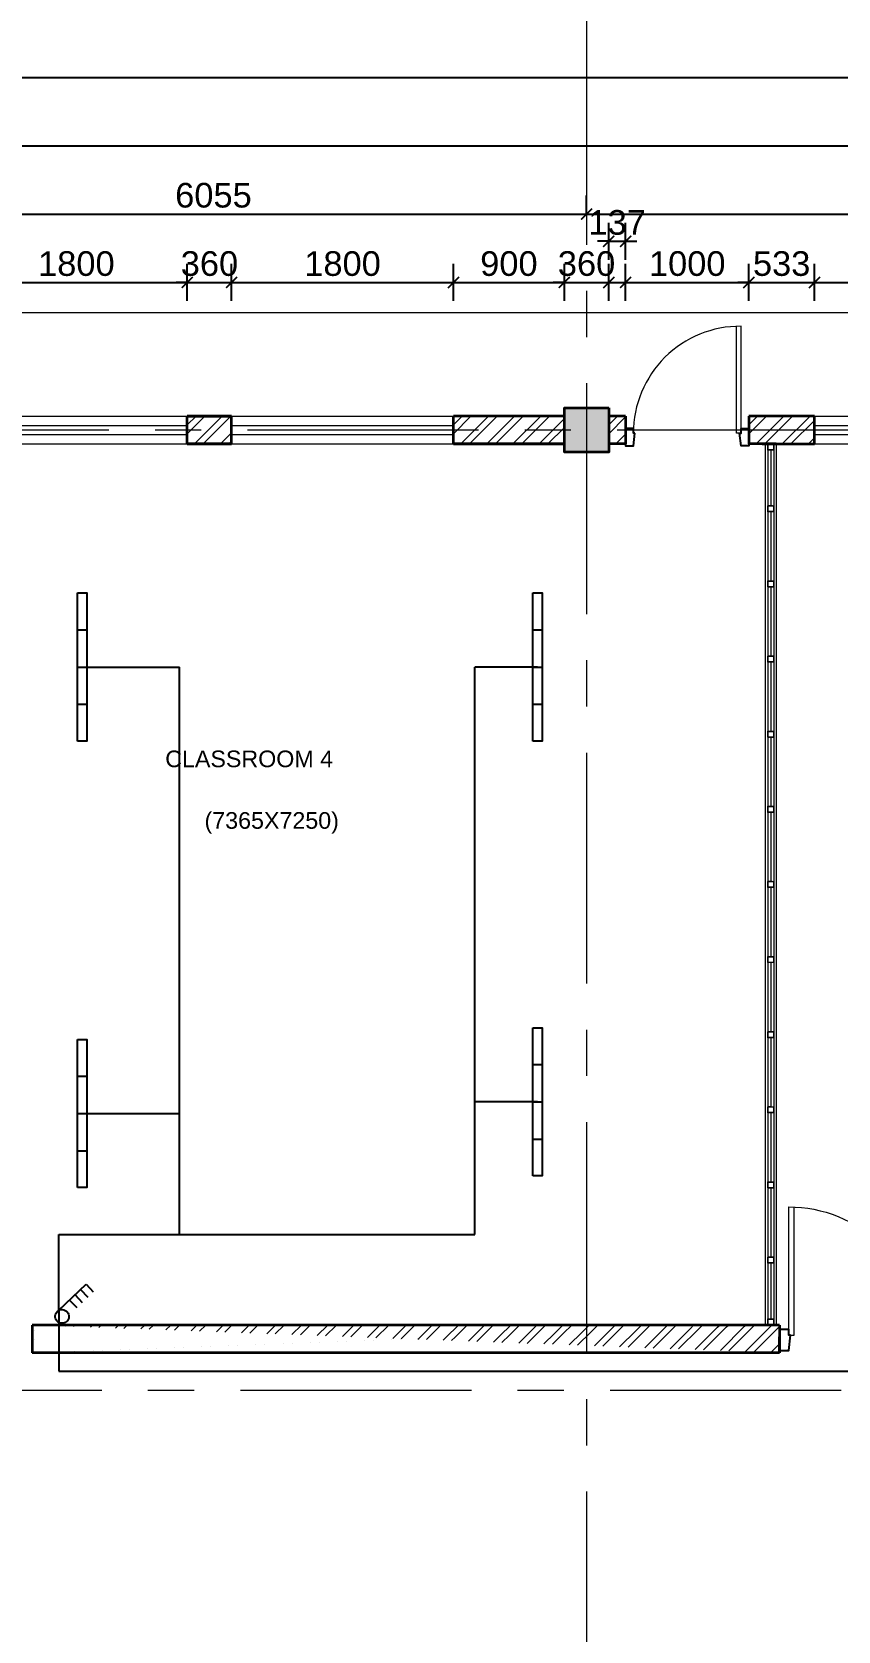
# Model space of a CAD drawing. Header units: inches. Extents: x 527934 to 2134587, y -408734 to 227304.
# Drawn here: x 1700131 to 1706672, y -248 to 12737 of the extents above; entities that cross this region are included whole.
import ezdxf

# ---------------------------------------------------------------- set-up
doc = ezdxf.new("R2010")
doc.units = ezdxf.units.IN
doc.header["$MEASUREMENT"] = 0
doc.linetypes.add('CENTER', pattern=[2, 1.25, -0.25, 0.25, -0.25])
for name, color, linetype, lineweight in [('1 LIGHT N SWITCH', 3, 'Continuous', 25), ('6 LIGHT PT WIRING', 3, 'Continuous', 25), ('centre line', 1, 'CENTER', 9), ('dim', 253, 'Continuous', 9), ('door', 77, 'Continuous', 13), ('enclosure - exterior', 30, 'Continuous', 30), ('furniture', 253, 'Continuous', 5), ('hatch', 250, 'Continuous', 5), ('hatch 2', 251, 'Continuous', 5), ('Index_Contour', 1, 'Continuous', 20), ('INSULATION', 253, 'Continuous', 5), ('metal', 40, 'Continuous', 18), ('partition wall', 5, 'Continuous', 20), ('plinth', 5, 'Continuous', 9), ('sill', 253, 'Continuous', 13), ('text', 7, 'Continuous', 13), ('wall - brick', 30, 'Continuous', 35), ('window', 1, 'Continuous', 15)]:
    doc.layers.add(name, color=color, linetype=linetype, lineweight=lineweight)
doc.styles.get("Standard").update_dxf_attribs({"font": 'arial.ttf'})
doc.linetypes.add('BATTING', pattern='A,0.0001,-0.1,[134,ltypeshp.shx,S=0.1,R=0,X=-0.1,Y=0],-0.2,[134,ltypeshp.shx,S=0.1,R=180,X=0.1,Y=0],-0.1', length=0.4001)
doc.dimstyles.new('dim 100', dxfattribs={"dimtxt": 200, "dimasz": 90, "dimexe": 150, "dimexo": 150, "dimgap": 50, "dimtad": 1, "dimdec": 0, "dimzin": 0, "dimdsep": 46, "dimtxsty": 'Standard', "dimblk": 'ARCHTICK', "dimcen": 100, "dimdle": 150, "dimazin": 0, "dimtfac": 1, "dimtdec": 0, "dimtix": 1, "dimtmove": 2, "dimatfit": 3, "dimfxl": 150, "dimfxlon": 1, "dimtolj": 1, "dimtzin": 0, "dimarcsym": 0})

# ---------------------------------------------------------------- blocks, each defined once
blk = doc.blocks.new('hhhddhdhhdhd')
at = {"layer": 'hatch 2'}
h = blk.add_hatch(dxfattribs=at)
h.set_pattern_fill('ANSI31', color=256, scale=10.11854614201475, angle=180)
h.set_pattern_definition([(225, (0, 0), (0.8943615740959506, -0.894361574095951), [])])
h.paths.add_polyline_path([(2732476.997218427, 3237924.497344343), (2732476.997218427, 3237970.497344343), (2732522.997218427, 3237970.497344343), (2732522.997218427, 3237924.497344343)], flags=16)
edge = h.paths.add_edge_path()
edge.add_line((2732475.497218427, 3237972.497344343), (2732524.497218427, 3237972.497344343))
edge.add_arc((2732524.497218427, 3237971.997344343), 0.5, 0, 90, ccw=False)
edge.add_line((2732524.997218427, 3237971.997344343), (2732524.997218427, 3237922.997344343))
edge.add_arc((2732524.497218427, 3237922.997344343), 0.5, -90, 0, ccw=False)
edge.add_line((2732524.497218427, 3237922.497344343), (2732475.497218427, 3237922.497344343))
edge.add_arc((2732475.497218427, 3237922.997344343), 0.5, 180, 270, ccw=False)
edge.add_line((2732474.997218427, 3237922.997344343), (2732474.997218427, 3237971.809960568))
edge.add_arc((2732475.621186423, 3237971.881629747), 0.628070479563874, 101.38373853772163, 186.5522990226772, ccw=False)
at = {"layer": 'metal'}
for p, q in [((2732474.997218427, 3237922.997344343), (2732474.997218427, 3237971.809960568)), ((2732475.497218427, 3237972.497344343), (2732524.497218427, 3237972.497344343)), ((2732524.497218427, 3237922.497344343), (2732475.497218427, 3237922.497344343)), ((2732476.997218427, 3237970.497344343), (2732522.997218427, 3237970.497344343)), ((2732476.997218427, 3237924.497344343), (2732476.997218427, 3237970.497344343)), ((2732522.997218427, 3237924.497344343), (2732476.997218427, 3237924.497344343)), ((2732522.997218427, 3237970.497344343), (2732522.997218427, 3237924.497344343)), ((2732524.997218427, 3237971.997344343), (2732524.997218427, 3237922.997344343))]:
    blk.add_line(p, q, dxfattribs=at)
for centre, radius, start, end in [((2732475.621186423, 3237971.881629747), 0.628070479563874, 101.3837385377217, 186.5522990226772), ((2732475.497218427, 3237922.997344343), 0.5, 180, 270), ((2732524.497218427, 3237971.997344343), 0.5, 0, 90), ((2732524.497218427, 3237922.997344343), 0.5, 270, 0)]:
    blk.add_arc(centre, radius, start, end, dxfattribs=at)
blk = doc.blocks.new('Dd1')
at = {"layer": 'door'}
for p, q in [((6330586.909815274, 14339.03910187684), (6330586.909815273, 13509.05983945176)), ((6330598.909815274, 14377.03910187684), (6330624.909815274, 14377.03910187684)), ((6330624.909815274, 14377.03910187684), (6330624.909815274, 13509.62916418879))]:
    blk.add_line(p, q, dxfattribs=at)
at = {"layer": 'door', "lineweight": 25}
for points in [[(6330598.909815274, 14377.03910187684), (6330586.909815274, 14377.03910187684), (6330586.909815274, 14339.03910187684), (6330523.909815274, 14339.03910187684), (6330523.909815274, 14479.03910187684), (6330586.909815274, 14479.03910187684)], [(6331448.909815274, 14377.03910187684), (6331460.909815274, 14377.03910187684), (6331460.909815274, 14339.03910187684), (6331523.909815274, 14339.03910187684), (6331523.909815274, 14479.03910187684), (6331460.909815274, 14479.03910187684)]]:
    blk.add_lwpolyline(points, close=True, dxfattribs=at)
at = {"layer": 'door'}
blk.add_arc((6330592.909815274, 14377.03910187684), 868, 269.6039430704651, 0, dxfattribs=at)
blk = doc.blocks.new('_ArchTick')
at = {"color": 0, "linetype": 'ByBlock', "const_width": 0.15}
blk.add_lwpolyline([(-0.5, -0.5), (0.5, 0.5)], dxfattribs=at)
blk = doc.blocks.new('*D2515')
at = {"layer": 'Defpoints', "color": 0, "ltscale": 400}
for p in [(1701391.265515205, 10702.72027792875), (1699591.265515205, 9617.117507182993), (1701391.265515205, 9617.117507182993)]:
    blk.add_point(p, dxfattribs=at)
at = {"layer": 'dim', "color": 0, "lineweight": -2, "ltscale": 400}
for p, q in [((1699591.265515205, 10552.72027792875), (1699591.265515205, 10852.72027792875)), ((1701391.265515205, 10552.72027792875), (1701391.265515205, 10852.72027792875)), ((1699441.265515205, 10702.72027792875), (1701541.265515205, 10702.72027792875))]:
    blk.add_line(p, q, dxfattribs=at)
at = {"layer": 'dim', "color": 0, "lineweight": -2, "ltscale": 400, "xscale": 90, "yscale": 90, "zscale": 90, "rotation": 180}
blk.add_blockref('_ArchTick', (1699591.265515205, 10702.72027792875), dxfattribs=at)
at = {"layer": 'dim', "color": 0, "lineweight": -2, "ltscale": 400, "xscale": 90, "yscale": 90, "zscale": 90}
blk.add_blockref('_ArchTick', (1701391.265515205, 10702.72027792875), dxfattribs=at)
at = {"layer": 'dim', "color": 0, "ltscale": 400, "insert": (1700491.265515205, 10854.83487547309), "char_height": 200, "attachment_point": 5}
blk.add_mtext('\\A1;1800', dxfattribs=at)
blk = doc.blocks.new('*D2516')
at = {"layer": 'Defpoints', "color": 0, "ltscale": 400}
for p in [(1701751.265515205, 10702.72027792875), (1701391.265515205, 9617.117507182527), (1701751.265515205, 9617.117507182993)]:
    blk.add_point(p, dxfattribs=at)
at = {"layer": 'dim', "color": 0, "lineweight": -2, "ltscale": 400}
for p, q in [((1701391.265515205, 10552.72027792875), (1701391.265515205, 10852.72027792875)), ((1701751.265515205, 10552.72027792875), (1701751.265515205, 10852.72027792875)), ((1701391.265515205, 10702.72027792875), (1701301.265515205, 10702.72027792875)), ((1701391.265515205, 10702.72027792875), (1701751.265515205, 10702.72027792875)), ((1701751.265515205, 10702.72027792875), (1701841.265515205, 10702.72027792875))]:
    blk.add_line(p, q, dxfattribs=at)
at = {"layer": 'dim', "color": 0, "lineweight": -2, "ltscale": 400, "xscale": 90, "yscale": 90, "zscale": 90}
blk.add_blockref('_ArchTick', (1701391.265515205, 10702.72027792875), dxfattribs=at)
at = {"layer": 'dim', "color": 0, "lineweight": -2, "ltscale": 400, "xscale": 90, "yscale": 90, "zscale": 90, "rotation": 180}
blk.add_blockref('_ArchTick', (1701751.265515205, 10702.72027792875), dxfattribs=at)
at = {"layer": 'dim', "color": 0, "ltscale": 400, "insert": (1701571.265515205, 10854.9030882971), "char_height": 200, "attachment_point": 5}
blk.add_mtext('\\A1;360', dxfattribs=at)
blk = doc.blocks.new('*D2517')
at = {"layer": 'Defpoints', "color": 0, "ltscale": 400}
for p in [(1703551.265515205, 10702.72027792875), (1701751.265515205, 9617.117507182993), (1703551.265515205, 9617.117507182527)]:
    blk.add_point(p, dxfattribs=at)
at = {"layer": 'dim', "color": 0, "lineweight": -2, "ltscale": 400}
for p, q in [((1701751.265515205, 10552.72027792875), (1701751.265515205, 10852.72027792875)), ((1703551.265515205, 10552.72027792875), (1703551.265515205, 10852.72027792875)), ((1701601.265515205, 10702.72027792875), (1703701.265515205, 10702.72027792875))]:
    blk.add_line(p, q, dxfattribs=at)
at = {"layer": 'dim', "color": 0, "lineweight": -2, "ltscale": 400, "xscale": 90, "yscale": 90, "zscale": 90, "rotation": 180}
blk.add_blockref('_ArchTick', (1701751.265515205, 10702.72027792875), dxfattribs=at)
at = {"layer": 'dim', "color": 0, "lineweight": -2, "ltscale": 400, "xscale": 90, "yscale": 90, "zscale": 90}
blk.add_blockref('_ArchTick', (1703551.265515205, 10702.72027792875), dxfattribs=at)
at = {"layer": 'dim', "color": 0, "ltscale": 400, "insert": (1702651.265515205, 10854.83487547309), "char_height": 200, "attachment_point": 5}
blk.add_mtext('\\A1;1800', dxfattribs=at)
blk = doc.blocks.new('*D2518')
at = {"layer": 'Defpoints', "color": 0, "ltscale": 400}
for p in [(1704451.265484822, 10702.72027792875), (1703551.265515205, 9617.117507182527), (1704451.265484822, 9617.117507182527)]:
    blk.add_point(p, dxfattribs=at)
at = {"layer": 'dim', "color": 0, "lineweight": -2, "ltscale": 400}
for p, q in [((1703551.265515205, 10552.72027792875), (1703551.265515205, 10852.72027792875)), ((1704451.265484822, 10552.72027792875), (1704451.265484822, 10852.72027792875)), ((1703401.265515205, 10702.72027792875), (1704601.265484822, 10702.72027792875))]:
    blk.add_line(p, q, dxfattribs=at)
at = {"layer": 'dim', "color": 0, "lineweight": -2, "ltscale": 400, "xscale": 90, "yscale": 90, "zscale": 90, "rotation": 180}
blk.add_blockref('_ArchTick', (1703551.265515205, 10702.72027792875), dxfattribs=at)
at = {"layer": 'dim', "color": 0, "lineweight": -2, "ltscale": 400, "xscale": 90, "yscale": 90, "zscale": 90}
blk.add_blockref('_ArchTick', (1704451.265484822, 10702.72027792875), dxfattribs=at)
at = {"layer": 'dim', "color": 0, "ltscale": 400, "insert": (1704001.265500013, 10854.83487547309), "char_height": 200, "attachment_point": 5}
blk.add_mtext('\\A1;900', dxfattribs=at)
blk = doc.blocks.new('*D2519')
at = {"layer": 'Defpoints', "color": 0, "ltscale": 400}
for p in [(1704811.265484822, 10702.72027792875), (1704451.265484822, 9684.617507182527), (1704811.265484822, 9684.617507182527)]:
    blk.add_point(p, dxfattribs=at)
at = {"layer": 'dim', "color": 0, "lineweight": -2, "ltscale": 400}
for p, q in [((1704451.265484822, 10552.72027792875), (1704451.265484822, 10852.72027792875)), ((1704811.265484822, 10552.72027792875), (1704811.265484822, 10852.72027792875)), ((1704451.265484822, 10702.72027792875), (1704361.265484822, 10702.72027792875)), ((1704451.265484822, 10702.72027792875), (1704811.265484822, 10702.72027792875)), ((1704811.265484822, 10702.72027792875), (1704901.265484822, 10702.72027792875))]:
    blk.add_line(p, q, dxfattribs=at)
at = {"layer": 'dim', "color": 0, "lineweight": -2, "ltscale": 400, "xscale": 90, "yscale": 90, "zscale": 90}
blk.add_blockref('_ArchTick', (1704451.265484822, 10702.72027792875), dxfattribs=at)
at = {"layer": 'dim', "color": 0, "lineweight": -2, "ltscale": 400, "xscale": 90, "yscale": 90, "zscale": 90, "rotation": 180}
blk.add_blockref('_ArchTick', (1704811.265484822, 10702.72027792875), dxfattribs=at)
at = {"layer": 'dim', "color": 0, "ltscale": 400, "insert": (1704631.265484822, 10854.9030882971), "char_height": 200, "attachment_point": 5}
blk.add_mtext('\\A1;360', dxfattribs=at)
blk = doc.blocks.new('*D2520')
at = {"layer": 'Defpoints', "color": 0, "ltscale": 400}
for p in [(1705948.265545587, 10702.72027792875), (1704948.265545586, 9617.117507182062), (1705948.265545587, 9617.117507182062)]:
    blk.add_point(p, dxfattribs=at)
at = {"layer": 'dim', "color": 0, "lineweight": -2, "ltscale": 400}
for p, q in [((1704948.265545586, 10552.72027792875), (1704948.265545586, 10852.72027792875)), ((1705948.265545587, 10552.72027792875), (1705948.265545587, 10852.72027792875)), ((1704798.265545586, 10702.72027792875), (1706098.265545587, 10702.72027792875))]:
    blk.add_line(p, q, dxfattribs=at)
at = {"layer": 'dim', "color": 0, "lineweight": -2, "ltscale": 400, "xscale": 90, "yscale": 90, "zscale": 90, "rotation": 180}
blk.add_blockref('_ArchTick', (1704948.265545586, 10702.72027792875), dxfattribs=at)
at = {"layer": 'dim', "color": 0, "lineweight": -2, "ltscale": 400, "xscale": 90, "yscale": 90, "zscale": 90}
blk.add_blockref('_ArchTick', (1705948.265545587, 10702.72027792875), dxfattribs=at)
at = {"layer": 'dim', "color": 0, "ltscale": 400, "insert": (1705448.265545586, 10854.83487547309), "char_height": 200, "attachment_point": 5}
blk.add_mtext('\\A1;1000', dxfattribs=at)
blk = doc.blocks.new('*D2521')
at = {"layer": 'Defpoints', "color": 0, "ltscale": 400}
for p in [(1704948.265545586, 11036.78526919056), (1704811.265484822, 9617.117507182527), (1704948.265545586, 9617.117507182062)]:
    blk.add_point(p, dxfattribs=at)
at = {"layer": 'dim', "color": 0, "lineweight": -2, "ltscale": 400}
for p, q in [((1704811.265484822, 10886.78526919056), (1704811.265484822, 11186.78526919056)), ((1704948.265545586, 10886.78526919056), (1704948.265545586, 11186.78526919056)), ((1704811.265484822, 11036.78526919056), (1704721.265484822, 11036.78526919056)), ((1704811.265484822, 11036.78526919056), (1704948.265545586, 11036.78526919056)), ((1704948.265545586, 11036.78526919056), (1705038.265545586, 11036.78526919056))]:
    blk.add_line(p, q, dxfattribs=at)
at = {"layer": 'dim', "color": 0, "lineweight": -2, "ltscale": 400, "xscale": 90, "yscale": 90, "zscale": 90}
blk.add_blockref('_ArchTick', (1704811.265484822, 11036.78526919056), dxfattribs=at)
at = {"layer": 'dim', "color": 0, "lineweight": -2, "ltscale": 400, "xscale": 90, "yscale": 90, "zscale": 90, "rotation": 180}
blk.add_blockref('_ArchTick', (1704948.265545586, 11036.78526919056), dxfattribs=at)
at = {"layer": 'dim', "color": 0, "ltscale": 400, "insert": (1704879.765515204, 11188.96807955891), "char_height": 200, "attachment_point": 5}
blk.add_mtext('\\A1;137', dxfattribs=at)
blk = doc.blocks.new('*D2522')
at = {"layer": 'Defpoints', "color": 0, "ltscale": 400}
for p in [(1706480.824324408, 10702.72027792875), (1705948.265545587, 9617.117507182527), (1706480.824324408, 9617.117507182062)]:
    blk.add_point(p, dxfattribs=at)
at = {"layer": 'dim', "color": 0, "lineweight": -2, "ltscale": 400}
for p, q in [((1705948.265545587, 10552.72027792875), (1705948.265545587, 10852.72027792875)), ((1706480.824324408, 10552.72027792875), (1706480.824324408, 10852.72027792875)), ((1705948.265545587, 10702.72027792875), (1705858.265545587, 10702.72027792875)), ((1705948.265545587, 10702.72027792875), (1706480.824324408, 10702.72027792875)), ((1706480.824324408, 10702.72027792875), (1706570.824324408, 10702.72027792875))]:
    blk.add_line(p, q, dxfattribs=at)
at = {"layer": 'dim', "color": 0, "lineweight": -2, "ltscale": 400, "xscale": 90, "yscale": 90, "zscale": 90}
blk.add_blockref('_ArchTick', (1705948.265545587, 10702.72027792875), dxfattribs=at)
at = {"layer": 'dim', "color": 0, "lineweight": -2, "ltscale": 400, "xscale": 90, "yscale": 90, "zscale": 90, "rotation": 180}
blk.add_blockref('_ArchTick', (1706480.824324408, 10702.72027792875), dxfattribs=at)
at = {"layer": 'dim', "color": 0, "ltscale": 400, "insert": (1706214.544934997, 10854.9030882971), "char_height": 200, "attachment_point": 5}
blk.add_mtext('\\A1;533', dxfattribs=at)
blk = doc.blocks.new('*D2523')
at = {"layer": 'Defpoints', "color": 0, "ltscale": 400}
for p in [(1708281.265484823, 10702.72027792875), (1706480.824324408, 9617.117507182527), (1708281.265484823, 9617.117507182062)]:
    blk.add_point(p, dxfattribs=at)
at = {"layer": 'dim', "color": 0, "lineweight": -2, "ltscale": 400}
for p, q in [((1706480.824324408, 10552.72027792875), (1706480.824324408, 10852.72027792875)), ((1708281.265484823, 10552.72027792875), (1708281.265484823, 10852.72027792875)), ((1706330.824324408, 10702.72027792875), (1708431.265484823, 10702.72027792875))]:
    blk.add_line(p, q, dxfattribs=at)
at = {"layer": 'dim', "color": 0, "lineweight": -2, "ltscale": 400, "xscale": 90, "yscale": 90, "zscale": 90, "rotation": 180}
blk.add_blockref('_ArchTick', (1706480.824324408, 10702.72027792875), dxfattribs=at)
at = {"layer": 'dim', "color": 0, "lineweight": -2, "ltscale": 400, "xscale": 90, "yscale": 90, "zscale": 90}
blk.add_blockref('_ArchTick', (1708281.265484823, 10702.72027792875), dxfattribs=at)
at = {"layer": 'dim', "color": 0, "ltscale": 400, "insert": (1707381.044904615, 10854.83487547309), "char_height": 200, "attachment_point": 5}
blk.add_mtext('\\A1;1800', dxfattribs=at)
blk = doc.blocks.new('*D2091')
at = {"layer": 'Defpoints', "color": 0, "ltscale": 400}
for p in [(1698576.265545587, 11257.7202779284), (1704631.265484822, 11257.72027792851), (1704631.265484822, 11257.72027792851)]:
    blk.add_point(p, dxfattribs=at)
at = {"layer": 'dim', "color": 0, "lineweight": -2, "ltscale": 400}
for p, q in [((1698576.265545587, 11257.72027792851), (1698576.265545587, 11407.72027792851)), ((1704631.265484822, 11257.72027792851), (1704631.265484822, 11407.72027792851)), ((1698426.265545587, 11257.72027792851), (1704781.265484822, 11257.72027792851))]:
    blk.add_line(p, q, dxfattribs=at)
at = {"layer": 'dim', "color": 0, "lineweight": -2, "ltscale": 400, "xscale": 90, "yscale": 90, "zscale": 90, "rotation": 180}
blk.add_blockref('_ArchTick', (1698576.265545587, 11257.72027792851), dxfattribs=at)
at = {"layer": 'dim', "color": 0, "lineweight": -2, "ltscale": 400, "xscale": 90, "yscale": 90, "zscale": 90}
blk.add_blockref('_ArchTick', (1704631.265484822, 11257.72027792851), dxfattribs=at)
at = {"layer": 'dim', "color": 0, "ltscale": 400, "insert": (1701603.765515205, 11409.83487547285), "char_height": 200, "attachment_point": 5}
blk.add_mtext('\\A1;6055', dxfattribs=at)
blk = doc.blocks.new('*D2092')
at = {"layer": 'Defpoints', "color": 0, "ltscale": 400}
for p in [(1728801.265545587, 11812.72027792875), (1698461.265545587, 9675.208119799849), (1728801.265545587, 9675.208119799849)]:
    blk.add_point(p, dxfattribs=at)
at = {"layer": 'dim', "color": 0, "lineweight": -2, "ltscale": 400}
for p, q in [((1698461.265545587, 11662.72027792875), (1698461.265545587, 11962.72027792875)), ((1728801.265545587, 11662.72027792875), (1728801.265545587, 11962.72027792875)), ((1698311.265545587, 11812.72027792875), (1728951.265545587, 11812.72027792875))]:
    blk.add_line(p, q, dxfattribs=at)
at = {"layer": 'dim', "color": 0, "lineweight": -2, "ltscale": 400, "xscale": 90, "yscale": 90, "zscale": 90, "rotation": 180}
blk.add_blockref('_ArchTick', (1698461.265545587, 11812.72027792875), dxfattribs=at)
at = {"layer": 'dim', "color": 0, "lineweight": -2, "ltscale": 400, "xscale": 90, "yscale": 90, "zscale": 90}
blk.add_blockref('_ArchTick', (1728801.265545587, 11812.72027792875), dxfattribs=at)
at = {"layer": 'dim', "color": 0, "ltscale": 400, "insert": (1713631.265545587, 11964.9030882971), "char_height": 200, "attachment_point": 5}
blk.add_mtext('\\A1;30340', dxfattribs=at)
blk = doc.blocks.new('*D2121')
at = {"layer": 'Defpoints', "color": 0, "ltscale": 400}
for p in [(1734566.26554559, 12367.72027792875), (1698466.265545587, 775.8521177307703), (1734566.26554559, 775.8521177307703)]:
    blk.add_point(p, dxfattribs=at)
at = {"layer": 'dim', "color": 0, "lineweight": -2, "ltscale": 400}
for p, q in [((1698466.265545587, 12217.72027792875), (1698466.265545587, 12517.72027792875)), ((1734566.26554559, 12217.72027792875), (1734566.26554559, 12517.72027792875)), ((1698316.265545587, 12367.72027792875), (1734716.26554559, 12367.72027792875))]:
    blk.add_line(p, q, dxfattribs=at)
at = {"layer": 'dim', "color": 0, "lineweight": -2, "ltscale": 400, "xscale": 90, "yscale": 90, "zscale": 90, "rotation": 180}
blk.add_blockref('_ArchTick', (1698466.265545587, 12367.72027792875), dxfattribs=at)
at = {"layer": 'dim', "color": 0, "lineweight": -2, "ltscale": 400, "xscale": 90, "yscale": 90, "zscale": 90}
blk.add_blockref('_ArchTick', (1734566.26554559, 12367.72027792875), dxfattribs=at)
at = {"layer": 'dim', "color": 0, "ltscale": 400, "insert": (1716516.265545588, 12519.9030882971), "char_height": 200, "attachment_point": 5}
blk.add_mtext('\\A1;36100', dxfattribs=at)
blk = doc.blocks.new('*D2122')
at = {"layer": 'Defpoints', "color": 0, "ltscale": 400}
for p in [(1704631.265484822, 11257.72027792851), (1710621.265484822, 11257.72027792234), (1710621.265484822, 11257.72027792857)]:
    blk.add_point(p, dxfattribs=at)
at = {"layer": 'furniture', "color": 0, "lineweight": -2, "ltscale": 400}
for p, q in [((1704631.265484822, 11257.72027792857), (1704631.265484822, 11407.72027792857)), ((1710621.265484822, 11257.72027792857), (1710621.265484822, 11407.72027792857)), ((1704481.265484822, 11257.72027792857), (1710771.265484822, 11257.72027792857))]:
    blk.add_line(p, q, dxfattribs=at)
at = {"layer": 'furniture', "color": 0, "lineweight": -2, "ltscale": 400, "xscale": 90, "yscale": 90, "zscale": 90, "rotation": 180}
blk.add_blockref('_ArchTick', (1704631.265484822, 11257.72027792857), dxfattribs=at)
at = {"layer": 'furniture', "color": 0, "lineweight": -2, "ltscale": 400, "xscale": 90, "yscale": 90, "zscale": 90}
blk.add_blockref('_ArchTick', (1710621.265484822, 11257.72027792857), dxfattribs=at)
at = {"layer": 'furniture', "color": 0, "ltscale": 400, "insert": (1707626.265484822, 11409.83487547291), "char_height": 200, "attachment_point": 5}
blk.add_mtext('\\A1;5990', dxfattribs=at)
blk = doc.blocks.new('1x36 TL MO')
at = {"color": 3}
for p, q in [((11329249.02038542, 640104.8315080923), (11330289.84068898, 640104.8315080923)), ((11329507.36294379, 640104.8315080923), (11329507.36294379, 640038.1244651896)), ((11329768.83599621, 640104.8315080923), (11329768.83599621, 640038.1244651896)), ((11330030.30904857, 640104.8315080923), (11330030.30904857, 640038.1244651896))]:
    blk.add_line(p, q, dxfattribs=at)
blk.add_lwpolyline([(11330289.84068898, 640104.8315080923), (11330289.84068898, 640038.1244651896), (11329249.02038542, 640038.1244651896), (11329249.02038542, 640104.8315080923)], dxfattribs=at)
blk = doc.blocks.new('4 gang')
at = {"color": 3}
for p, q in [((546617.426804962, 231935.5275549548), (546738.1279830508, 232137.4248327123)), ((546738.1279830508, 232137.4248327123), (546794.080602514, 232103.6801005708)), ((546689.2196994893, 232055.6157777639), (546745.1723189525, 232021.8710456597)), ((546713.575639265, 232096.6259608971), (546769.5282585792, 232062.8812287929)), ((546664.7655576341, 232014.7112503083), (546720.7181771718, 231980.9665181669))]:
    blk.add_line(p, q, dxfattribs=at)
blk.add_circle((546647.6656181238, 231903.4502330976), 42.67406157476853, dxfattribs=at)

msp = doc.modelspace()

# ---------------------------------------------------------------- hatches: boundary and pattern name
h = msp.add_hatch()
h.set_pattern_fill('ANSI31', color=256, scale=10, angle=-90.00000000000006)
h.set_pattern_definition([(314.9999999999999, (1763797.265545587, 182312.1175071825), (0.8838834764831852, 0.8838834764831835), [])])
h.paths.add_polyline_path([(1698691.265545587, 9392.117507182527), (1698691.265545587, 9622.117507182527), (1698461.265545587, 9622.117507182527), (1698461.265545587, 9392.117507182527)])
h.paths.add_polyline_path([(1698753.765545587, -3362.882492817473), (1698753.765545587, -3012.882492817473), (1698403.765545587, -3012.882492817473), (1698403.765545587, -3362.882492817473)])
h.paths.add_polyline_path([(1698753.765545587, -8252.882492817473), (1698753.765545587, -7902.882492817473), (1698403.765545587, -7902.882492817473), (1698403.765545587, -8252.882492817473)])
h.paths.add_polyline_path([(1698753.765545587, -13148.88249281747), (1698753.765545587, -12798.88249281747), (1698403.765545587, -12798.88249281747), (1698403.765545587, -13148.88249281747)])
h.paths.add_polyline_path([(1698691.265545587, -20887.88249281747), (1698691.265545587, -20657.88249281747), (1698461.265545587, -20657.88249281747), (1698461.265545587, -20887.88249281747)])
h.paths.add_polyline_path([(1704811.265484822, -20950.38249281747), (1704811.265484822, -20590.38249281747), (1704451.265484822, -20590.38249281747), (1704451.265484822, -20950.38249281747)])
h.paths.add_polyline_path([(1710801.265484822, -20950.38249281747), (1710801.265484822, -20590.38249281747), (1710441.265484822, -20590.38249281747), (1710441.265484822, -20950.38249281747)])
h.paths.add_polyline_path([(1716796.265484822, -20950.38249281747), (1716796.265484822, -20590.38249281747), (1716436.265484822, -20590.38249281747), (1716436.265484822, -20950.38249281747)])
h.paths.add_polyline_path([(1722801.265484822, -20950.38249281747), (1722801.265484822, -20590.38249281747), (1722441.265484822, -20590.38249281747), (1722441.265484822, -20950.38249281747)])
h.paths.add_polyline_path([(1728801.265545587, -20887.88249281747), (1728801.265545587, -20657.88249281747), (1728571.265545587, -20657.88249281747), (1728571.265545587, -20887.88249281747)])
h.paths.add_polyline_path([(1728858.765545587, -13148.88249281747), (1728858.765545587, -12798.88249281747), (1728508.765545587, -12798.88249281747), (1728508.765545587, -13148.88249281747)])
h.paths.add_polyline_path([(1728858.765545587, -8252.882492817473), (1728858.765545587, -7902.882492817473), (1728508.765545587, -7902.882492817473), (1728508.765545587, -8252.882492817473)])
h.paths.add_polyline_path([(1728858.765545587, -3362.882492817473), (1728858.765545587, -3012.882492817473), (1728508.765545587, -3012.882492817473), (1728508.765545587, -3362.882492817473)])
h.paths.add_polyline_path([(1728858.765545587, 1533.117507182527), (1728858.765545587, 1883.117507182527), (1728508.765545587, 1883.117507182527), (1728508.765545587, 1533.117507182527)])
h.paths.add_polyline_path([(1728801.265545587, 9392.117507182527), (1728801.265545587, 9622.117507182527), (1728571.265545587, 9622.117507182527), (1728571.265545587, 9392.117507182527)])
h.paths.add_polyline_path([(1722801.265484822, 9324.617507182527), (1722801.265484822, 9684.617507182527), (1722441.265484822, 9684.617507182527), (1722441.265484822, 9324.617507182527)])
h.paths.add_polyline_path([(1716796.265484822, 9324.617507182527), (1716796.265484822, 9684.617507182527), (1716436.265484822, 9684.617507182527), (1716436.265484822, 9324.617507182527)])
h.paths.add_polyline_path([(1710801.265484822, 9324.617507182527), (1710801.265484822, 9684.617507182527), (1710441.265484822, 9684.617507182527), (1710441.265484822, 9324.617507182527)])
h.paths.add_polyline_path([(1704811.265484822, 9324.617507182527), (1704811.265484822, 9684.617507182527), (1704451.265484822, 9684.617507182527), (1704451.265484822, 9324.617507182527)])
at = {"layer": 'hatch', "lineweight": 5, "ltscale": 400}
h = msp.add_hatch(dxfattribs=at)
h.set_pattern_fill('ANSI32', color=256, scale=400)
h.set_pattern_definition([(45, (-922883.867130023, 58770.33129144341), (-106.0660171779821, 106.0660171779821), []), (45, (-922813.156452023, 58770.33129144341), (-106.0660171779821, 106.0660171779821), [])])
h.paths.add_polyline_path([(1701391.265144246, 9616.948428118834), (1701391.265886163, 9391.948428118834), (1701751.26555157, 9392.11750718276), (1701751.265478839, 9617.117507182295)])
h = msp.add_hatch(dxfattribs=at)
h.set_pattern_fill('ANSI32', color=256, scale=400)
h.set_pattern_definition([(45, (-920723.8671300225, 58770.33129144341), (-106.0660171779821, 106.0660171779821), []), (45, (-920653.1564520225, 58770.33129144341), (-106.0660171779821, 106.0660171779821), [])])
h.paths.add_polyline_path([(1703551.265144246, 9616.948428118834), (1703551.265886164, 9391.948428118834), (1704451.265521188, 9392.11750718276), (1704451.265448457, 9617.117507182295)])
h = msp.add_hatch(dxfattribs=at)
h.set_pattern_fill('ANSI32', color=256, scale=400)
h.set_pattern_definition([(45, (-919463.867160405, 58770.33129144341), (-106.0660171779821, 106.0660171779821), []), (45, (-919393.156482405, 58770.33129144341), (-106.0660171779821, 106.0660171779821), [])])
h.paths.add_polyline_path([(1704811.265113864, 9616.948428118834), (1704811.265855781, 9391.948428118834), (1704948.26558195, 9392.11750718276), (1704948.265509219, 9617.117507182295)])
h = msp.add_hatch(dxfattribs=at)
h.set_pattern_fill('ANSI32', color=256, scale=400)
h.set_pattern_definition([(45, (-918326.8670996409, 58770.33129144341), (-106.0660171779821, 106.0660171779821), []), (45, (-918256.1564216409, 58770.33129144341), (-106.0660171779821, 106.0660171779821), [])])
h.paths.add_polyline_path([(1705948.265174628, 9616.948428118834), (1705948.265916545, 9391.948428118834), (1706479.824360773, 9392.929991786834), (1706479.824288043, 9617.929991786368)])
h = msp.add_hatch(dxfattribs=at)
h.set_pattern_fill('ANSI32', color=256, scale=400)
h.set_pattern_definition([(45, (-909378.5005161273, 35826.50037050713), (-106.0660171779821, 106.0660171779821), []), (45, (-909307.7898381273, 35826.50037050713), (-106.0660171779821, 106.0660171779821), [])])
edge = h.paths.add_edge_path()
edge.add_line((1704676.265545587, 2012.117507182527), (1700151.265484819, 2012.117507182527))
edge.add_line((1706196.265545587, 2237.117507182993), (1700151.265484819, 2237.117507182527))
edge.add_line((1706196.265545587, 2012.117507182993), (1700151.265484819, 2012.117507182527))
edge.add_line((1700151.265484819, 2237.117507182527), (1700151.265412293, 2012.118714863434))
edge.add_line((1706196.265545587, 2237.117507182993), (1706196.265472856, 2012.117507182062))

# ---------------------------------------------------------------- linework, layer by layer
at = {"layer": '6 LIGHT PT WIRING', "ltscale": 400}
for p, q in [((1700538.765545586, 7579.617507182062), (1701329.5, 7579.617507182047)), ((1701329.5, 2973), (1701329.5, 7579.617507182033)), ((1703724, 2973), (1703724, 7579.617507182062)), ((1704233.765545586, 7579.617507182062), (1703724, 7579.617507182062)), ((1704233.765545586, 4049.617507182062), (1703724, 4049.617507182033)), ((1700538.765545586, 3954.617507182062), (1701329.5, 3954.617507182047)), ((1700348.836893537, 2357.727941291669), (1700348.836893537, 2973)), ((1700348.836893537, 2973), (1703724, 2973)), ((1700348.836893537, 2357.727941291669), (1700348.836893537, 1861.5)), ((1700348.836893537, 1861.5), (1707491.836893537, 1861.5))]:
    msp.add_line(p, q, dxfattribs=at)
at = {"layer": 'centre line', "ltscale": 1500}
for p, q in [((1704631.265484822, 12884.61750718276), (1704631.265484823, -24601.99962949287)), ((1692879.523712615, 9507.117507182527), (1740028.12715113, 9507.117507182527)), ((1692822.023712615, 1708.117507182527), (1740028.12715113, 1708.117507182527))]:
    msp.add_line(p, q, dxfattribs=at)
at = {"layer": 'enclosure - exterior'}
msp.add_line((1706196.265545587, 2012.117507182993), (1700151.265484819, 2012.117507182527), dxfattribs=at)
at = {"layer": 'INSULATION', "linetype": 'BATTING', "ltscale": 400}
for p, q in [((1706126.265545587, 9392.117507182527), (1706126.265545587, 9390.116983721964)), ((1706126.265545587, 2239.117507182993), (1706126.265545587, 2237.117507182993))]:
    msp.add_line(p, q, dxfattribs=at)
at = {"layer": 'INSULATION', "linetype": 'BATTING', "ltscale": 50}
for p, q in [((1706126.265545587, 9344.11698372243), (1706126.265545587, 8887.617507182993)), ((1706126.265545587, 8841.617507182993), (1706126.265545587, 8277.617507182993)), ((1706126.265545587, 8231.617507182993), (1706126.265545587, 7667.617507182993)), ((1706126.265545587, 7621.617507182993), (1706126.265545587, 7057.617507182993)), ((1706126.265545587, 7011.617507182993), (1706126.265545587, 6447.617507182993)), ((1706126.265545587, 6401.617507182993), (1706126.265545587, 5837.617507182527)), ((1706126.265545587, 5791.617507182062), (1706126.265545587, 5227.617507182993)), ((1706126.265545587, 5181.617507182993), (1706126.265545587, 4617.617507182993)), ((1706126.265545587, 4570.51885751728), (1706126.265545587, 4007.617507182993)), ((1706126.265545587, 3961.617507182993), (1706126.265545588, 3397.617507182993)), ((1706126.265545588, 3349.617507182993), (1706126.265545587, 2787.617507182993)), ((1706126.265545587, 2741.617507182993), (1706126.265545587, 2287.117507182993))]:
    msp.add_line(p, q, dxfattribs=at)
at = {"layer": 'partition wall', "lineweight": 18}
for p, q in [((1706081.265545587, 9392.117507182527), (1706081.265545587, 2237.117507182993)), ((1706101.265545587, 9392.117507182527), (1706101.265545587, 2237.117507182993)), ((1706151.265545587, 9392.117507182527), (1706151.265545587, 2237.117507182993)), ((1706171.265545587, 9392.117507182527), (1706171.265545587, 2237.117507182993))]:
    msp.add_line(p, q, dxfattribs=at)
at = {"layer": 'plinth'}
for q in [(1698461.265545587, 10457.11750718253), (1705140.265545587, 10457.11750718253)]:
    msp.add_line((1729526.265545587, 10457.11750718253), q, dxfattribs=at)
at = {"layer": 'sill'}
for p, q in [((1699591.265515205, 9617.117507182527), (1701391.265515205, 9617.117507182993)), ((1701751.265515205, 9617.117507182527), (1703551.265515205, 9617.117507182527)), ((1706480.824324408, 9617.117507182062), (1708281.265484822, 9617.117507182062)), ((1699591.265515205, 9392.117507182527), (1701391.265515205, 9392.117507182527)), ((1701751.265515205, 9392.117507182527), (1703551.265515205, 9392.117507182993)), ((1704810.990053741, 9392.117507182527), (1704811.265484822, 9392.117507182527)), ((1706081.265545587, 9392.117507182527), (1710441.265484822, 9392.117507182527))]:
    msp.add_line(p, q, dxfattribs=at)
at = {"layer": 'wall - brick'}
for p, q in [((1701751.265515205, 9617.117507182993), (1701391.265515205, 9617.117507182993)), ((1701391.265515205, 9617.117507182527), (1701751.265515205, 9617.117507182527)), ((1701391.265515205, 9392.117507182527), (1701391.265515205, 9617.117507182527)), ((1701751.265515205, 9392.117507182527), (1701751.265515205, 9617.117507182527)), ((1704451.265484822, 9617.117507182527), (1703551.265515205, 9617.117507182527)), ((1703551.265515205, 9392.117507182527), (1703551.265515205, 9617.117507182527)), ((1704948.265545586, 9617.117507182062), (1704811.265484822, 9617.117507182527)), ((1704948.265545586, 9617.117507182062), (1704948.265545586, 9392.117507182062)), ((1706480.824324408, 9617.117507182527), (1705948.265545587, 9617.117507182527)), ((1705948.265545587, 9617.117507182527), (1705948.265545587, 9392.117507182527)), ((1706480.824324408, 9392.117507182527), (1706480.824324408, 9617.117507182993)), ((1701751.265515205, 9392.117507182527), (1701391.265515205, 9392.117507182527)), ((1701391.265515205, 9392.117507182527), (1701751.265515205, 9392.117507182527)), ((1701391.265515205, 9392.117507182527), (1701751.265515205, 9392.117507182993)), ((1704451.265484822, 9392.117507182527), (1703551.265515205, 9392.117507182527)), ((1703551.265515205, 9392.117507182993), (1704451.265484822, 9392.117507182527)), ((1704948.265545586, 9392.117507182527), (1704811.265484822, 9392.117507182527)), ((1706056.265545587, 9392.117507182527), (1705948.265545587, 9392.117507182527)), ((1706171.265545586, 9392.117507182062), (1706056.265545587, 9392.117507182527)), ((1706056.265545587, 9392.117507182527), (1706480.824324408, 9392.117507182527)), ((1706171.265545586, 9392.117507182527), (1706081.265545587, 9392.117507182527)), ((1700131.265481642, 2237.117507182527), (1700131.265409116, 2012.118714863434)), ((1706196.265545587, 2237.117507182993), (1700131.265481642, 2237.117507182527)), ((1706048.265545587, 2237.117507182527), (1704676.265545587, 2237.117507182527)), ((1706196.265545587, 2237.117507182993), (1706196.265472856, 2012.117507182062)), ((1706196.265472856, 2012.117507183459), (1706196.265472856, 2142.117507182993)), ((1704676.265545587, 2012.117507182527), (1700131.265445379, 2012.117507182062)), ((1700151.265484819, 2012.117507182527), (1700151.265484819, 2012.117507182527)), ((1706196.265545587, 2012.117507182527), (1704676.265545587, 2012.117507182527)), ((1706196.265545587, 2012.117507182527), (1704676.265545587, 2012.117507182527))]:
    msp.add_line(p, q, dxfattribs=at)
msp.add_lwpolyline([(1704811.265484822, 9684.617507182527), (1704811.265484822, 9324.617507182527), (1704451.265484822, 9324.617507182527), (1704451.265484822, 9684.617507182527)], close=True, dxfattribs=at)
at = {"layer": 'window'}
for p, q in [((1699591.265515205, 9542.117507182527), (1701391.265515205, 9542.117507182527)), ((1701751.265515205, 9542.117507182527), (1703551.265515205, 9542.117507182527)), ((1706480.824324408, 9542.117507182527), (1708279.824324408, 9542.117507182527)), ((1699591.265515205, 9467.117507182527), (1701391.265515205, 9467.117507182527)), ((1701751.265515205, 9467.117507182527), (1703551.265515205, 9467.117507182527)), ((1706480.824324408, 9467.117507182527), (1708279.824324408, 9467.117507182527))]:
    msp.add_line(p, q, dxfattribs=at)

# ---------------------------------------------------------------- block references
at = {"layer": '1 LIGHT N SWITCH', "color": 3, "xscale": 1.154999999329448, "yscale": 1.154999999329448, "zscale": 1.155, "rotation": 90}
for p in [(2439821.322190952, -13078303.38047124), (2443516.322190952, -13078303.38047124), (2439821.322190952, -13081928.38047124), (2443516.322190952, -13081833.38047124)]:
    msp.add_blockref('1x36 TL MO', p, dxfattribs=at)
at = {"layer": '1 LIGHT N SWITCH', "xscale": 1.300000000703353, "yscale": 1.299999999377178, "zscale": 1.3, "rotation": 344.4167618817463}
msp.add_blockref('4 gang', (934868.3680695953, -97180.18239903334), dxfattribs=at)
at = {"layer": 'dim', "rotation": 180}
msp.add_blockref('Dd1', (8036472.175360858, 23856.15660906094), dxfattribs=at)
at = {"layer": 'dim', "xscale": -1.199999999953434, "yscale": 1.19999999999709, "zscale": 1.2, "rotation": 180}
msp.add_blockref('Dd1', (-5890432.426269107, 19406.46442943567), dxfattribs=at)
at = {"layer": 'Index_Contour', "color": 0, "rotation": 270}
for p in [(-1531821.231798754, 2741867.114202151), (-1531821.231798755, 2741364.614725612), (-1531821.231798755, 2740754.614725612), (-1531821.231798755, 2740144.614725612), (-1531821.231798755, 2739534.614725612), (-1531821.231798755, 2738924.614725612), (-1531821.231798755, 2738314.614725612), (-1531821.231798755, 2737704.614725612), (-1531821.231798755, 2737094.614725612), (-1531821.231798755, 2736484.614725612), (-1531821.231798755, 2735874.614725612), (-1531821.231798755, 2735264.614725612), (-1531821.231798755, 2734762.114725612)]:
    msp.add_blockref('hhhddhdhhdhd', p, dxfattribs=at)

# ---------------------------------------------------------------- texts
at = {"layer": 'text'}
for s, p in [('CLASSROOM 4', (1701212.182029384, 6766.845084929373)), ('(7365X7250)', (1701531.288790401, 6266.758359846193))]:
    msp.add_text(s, height=135, dxfattribs=at).set_placement(p)

# ---------------------------------------------------------------- dimensions: what is measured, and where the dimension line sits
at = {"layer": 'dim', "ltscale": 400}
for base, p1, p2, picture, middle in [((1734566.26554559, 12367.72027792875), (1698466.265545587, 775.8521177307703), (1734566.26554559, 775.8521177307703), '*D2121', (1716516.265545588, 12519.9030882971)), ((1728801.265545587, 11812.72027792875), (1698461.265545587, 9675.208119799849), (1728801.265545587, 9675.208119799849), '*D2092', (1713631.265545587, 11964.9030882971)), ((1704631.265484822, 11257.72027792851), (1698576.265545587, 11257.7202779284), (1704631.265484822, 11257.72027792851), '*D2091', (1701603.765515205, 11409.83487547285)), ((1704948.265545586, 11036.78526919056), (1704811.265484822, 9617.117507182527), (1704948.265545586, 9617.117507182062), '*D2521', (1704879.765515204, 11188.96807955891)), ((1701391.265515205, 10702.72027792875), (1699591.265515205, 9617.117507182993), (1701391.265515205, 9617.117507182993), '*D2515', (1700491.265515205, 10854.83487547309)), ((1701751.265515205, 10702.72027792875), (1701391.265515205, 9617.117507182527), (1701751.265515205, 9617.117507182993), '*D2516', (1701571.265515205, 10854.9030882971)), ((1703551.265515205, 10702.72027792875), (1701751.265515205, 9617.117507182993), (1703551.265515205, 9617.117507182527), '*D2517', (1702651.265515205, 10854.83487547309)), ((1704451.265484822, 10702.72027792875), (1703551.265515205, 9617.117507182527), (1704451.265484822, 9617.117507182527), '*D2518', (1704001.265500013, 10854.83487547309)), ((1704811.265484822, 10702.72027792875), (1704451.265484822, 9684.617507182527), (1704811.265484822, 9684.617507182527), '*D2519', (1704631.265484822, 10854.9030882971)), ((1705948.265545587, 10702.72027792875), (1704948.265545586, 9617.117507182062), (1705948.265545587, 9617.117507182062), '*D2520', (1705448.265545586, 10854.83487547309)), ((1706480.824324408, 10702.72027792875), (1705948.265545587, 9617.117507182527), (1706480.824324408, 9617.117507182062), '*D2522', (1706214.544934997, 10854.9030882971)), ((1708281.265484823, 10702.72027792875), (1706480.824324408, 9617.117507182527), (1708281.265484823, 9617.117507182062), '*D2523', (1707381.044904615, 10854.83487547309))]:
    dim = msp.add_linear_dim(base=base, p1=p1, p2=p2, dimstyle='dim 100', override={"dimpost": '\\X'}, dxfattribs=at)
    dim.commit()
    dim.dimension.update_dxf_attribs({"geometry": picture, "text_midpoint": middle})
at = {"layer": 'furniture', "ltscale": 400}
dim = msp.add_linear_dim(base=(1710621.265484822, 11257.72027792857), p1=(1704631.265484822, 11257.72027792851), p2=(1710621.265484822, 11257.72027792234), dimstyle='dim 100', override={"dimpost": '\\X'}, dxfattribs=at)
dim.commit()
dim.dimension.update_dxf_attribs({"geometry": '*D2122', "text_midpoint": (1707626.265484822, 11409.83487547291)})

doc.saveas('drawing.dxf')
